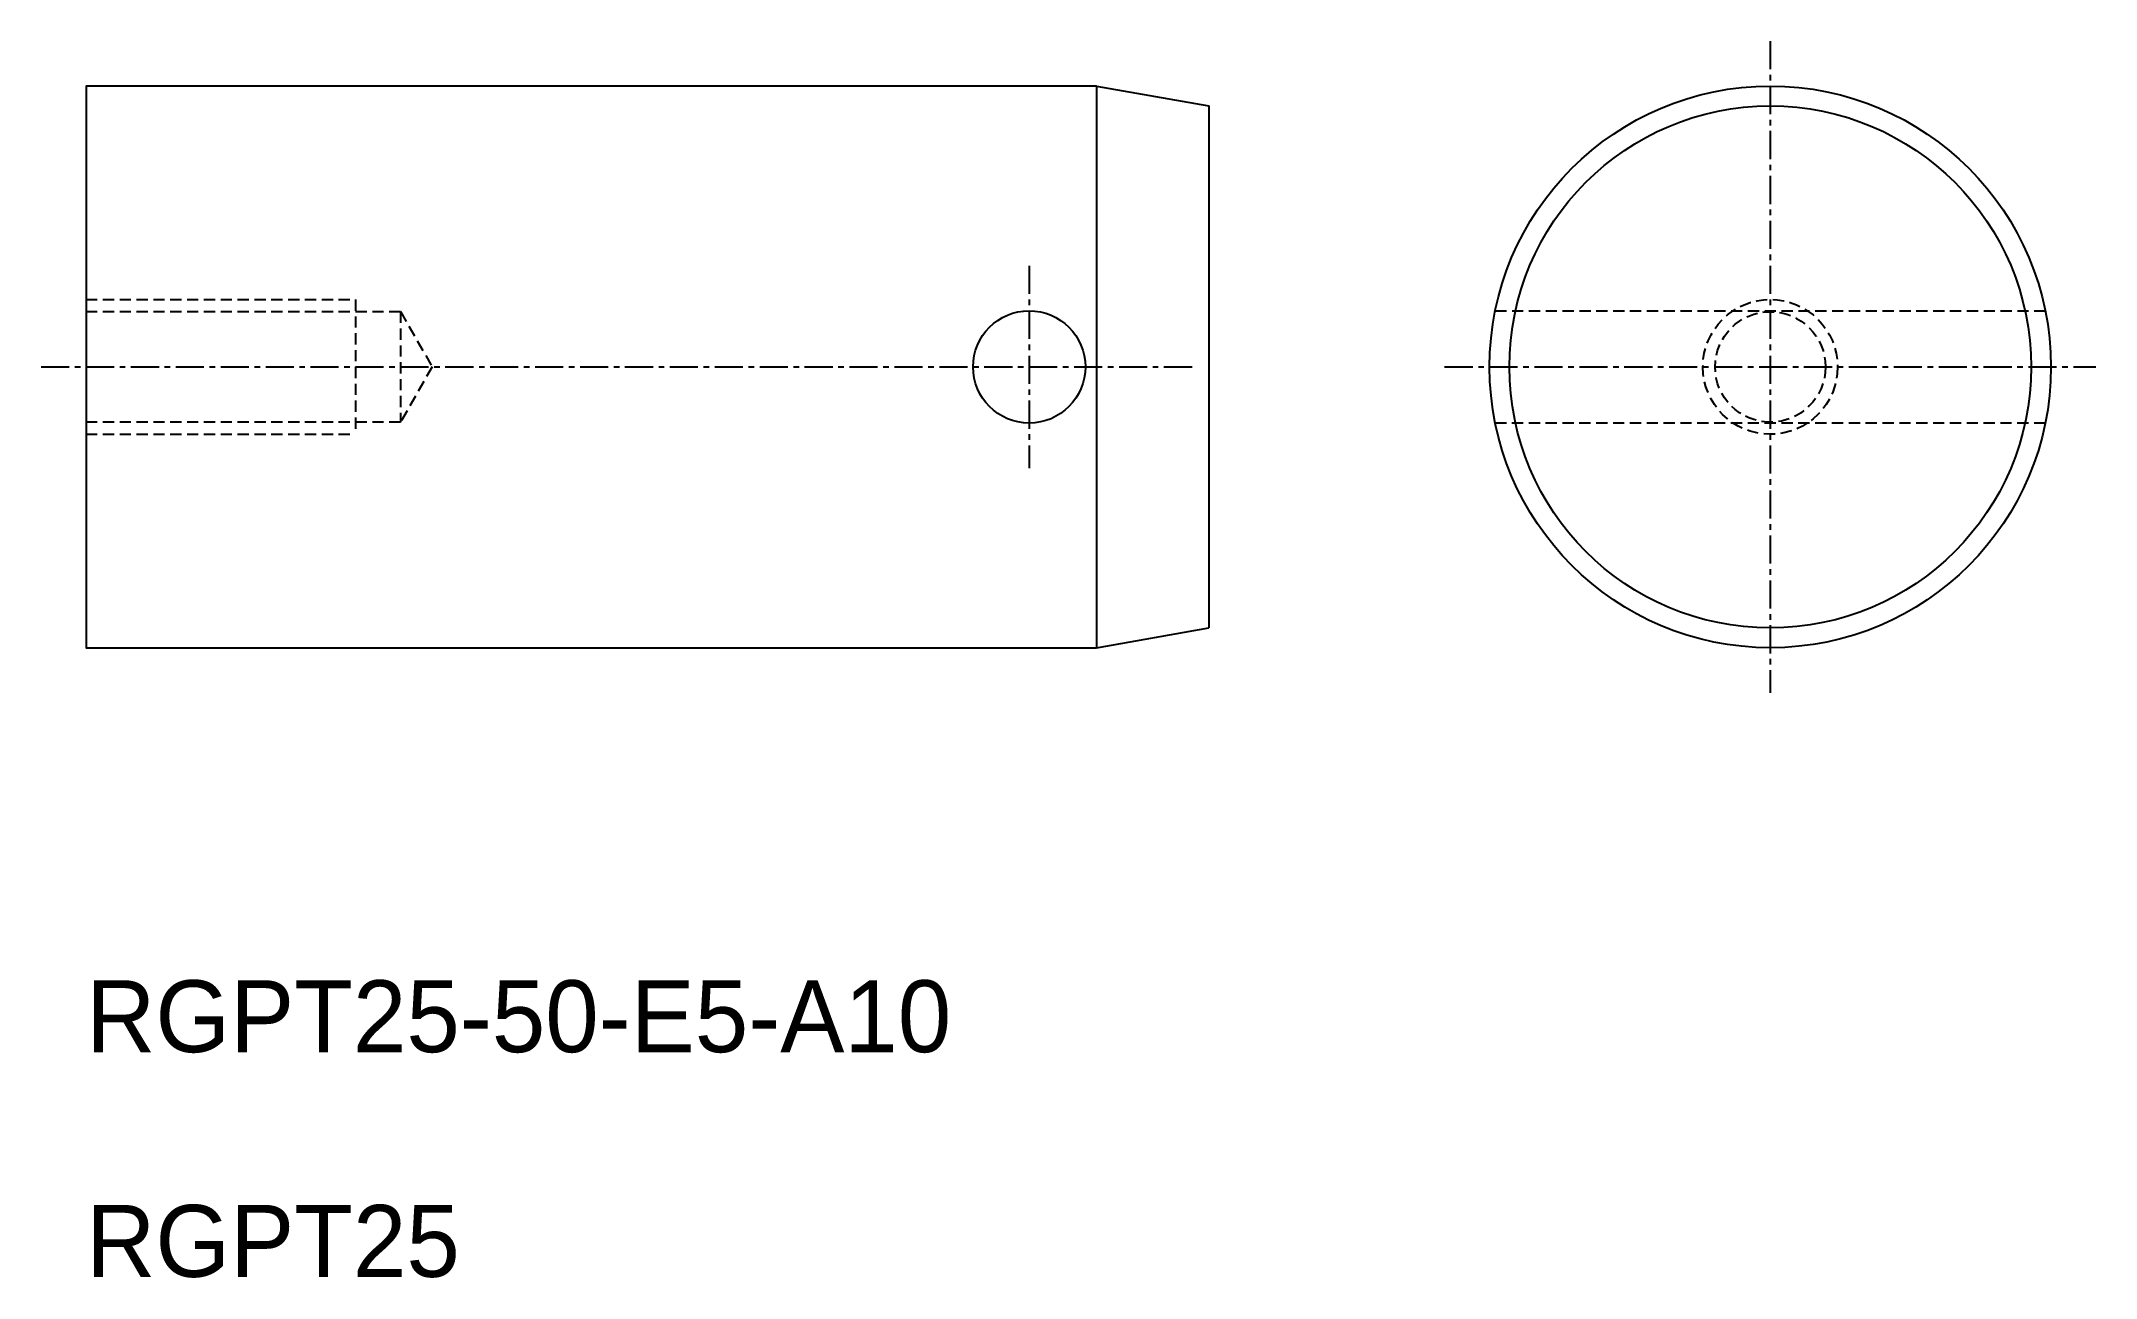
# Model space of a CAD drawing. Extents: x -4465 to -4373.5, y -980.7 to -925.7.
import ezdxf

# ---------------------------------------------------------------- set-up
doc = ezdxf.new("R2010")
doc.units = 0
doc.linetypes.add('CENTER', pattern=[2, 1.25, -0.25, 0.25, -0.25])
doc.linetypes.add('DASHED', pattern=[0.75, 0.5, -0.25])
doc.layers.get('0').update_dxf_attribs({"linetype": 'CONTINUOUS'})
doc.layers.add('CENTER', color=1, linetype='CENTER')

msp = doc.modelspace()

# ---------------------------------------------------------------- linework, layer by layer
at = {"color": 7, "linetype": 'CONTINUOUS'}
for p, q in [((-4418.043, -927.681), (-4418.043, -952.681)), ((-4418.043, -927.681), (-4413.043, -928.562)), ((-4413.043, -928.562), (-4413.043, -951.799)), ((-4418.043, -952.681), (-4413.043, -951.799))]:
    msp.add_line(p, q, dxfattribs=at)
at = {"color": 3, "linetype": 'DASHED'}
for p, q in [((-4463.043, -937.181), (-4451.043, -937.181)), ((-4463.043, -937.722), (-4449.043, -937.722)), ((-4451.043, -937.181), (-4451.043, -943.181)), ((-4449.043, -937.722), (-4447.624, -940.181)), ((-4449.043, -937.722), (-4449.043, -942.639)), ((-4400.291, -937.681), (-4375.796, -937.681)), ((-4447.624, -940.181), (-4449.043, -942.639)), ((-4449.043, -942.639), (-4463.043, -942.639)), ((-4463.043, -943.181), (-4451.043, -943.181)), ((-4375.796, -942.681), (-4400.291, -942.681))]:
    msp.add_line(p, q, dxfattribs=at)
at = {"color": 7, "linetype": 'CONTINUOUS'}
msp.add_lwpolyline([(-4418.043, -927.681), (-4463.043, -927.681), (-4463.043, -952.681), (-4418.043, -952.681)], dxfattribs=at)
for centre, radius in [((-4388.043, -940.181), 12.5), ((-4388.043, -940.181), 11.618), ((-4421.043, -940.181), 2.5)]:
    msp.add_circle(centre, radius, dxfattribs=at)
at = {"color": 3, "linetype": 'DASHED'}
for radius in [3, 2.458]:
    msp.add_circle((-4388.043, -940.181), radius, dxfattribs=at)
at = {"layer": 'CENTER', "color": 1, "linetype": 'CENTER'}
for p, q in [((-4388.043, -925.681), (-4388.043, -954.681)), ((-4421.043, -935.681), (-4421.043, -944.681)), ((-4465.043, -940.181), (-4413.543, -940.181)), ((-4402.543, -940.181), (-4373.543, -940.181))]:
    msp.add_line(p, q, dxfattribs=at)

# ---------------------------------------------------------------- texts
at = {"color": 7, "linetype": 'CONTINUOUS'}
for s, p in [('RGPT25-50-E5-A10', (-4463.043, -970.681)), ('RGPT25', (-4463.043, -980.681))]:
    msp.add_text(s, height=3.2, dxfattribs=at).set_placement(p)

doc.saveas('drawing.dxf')
